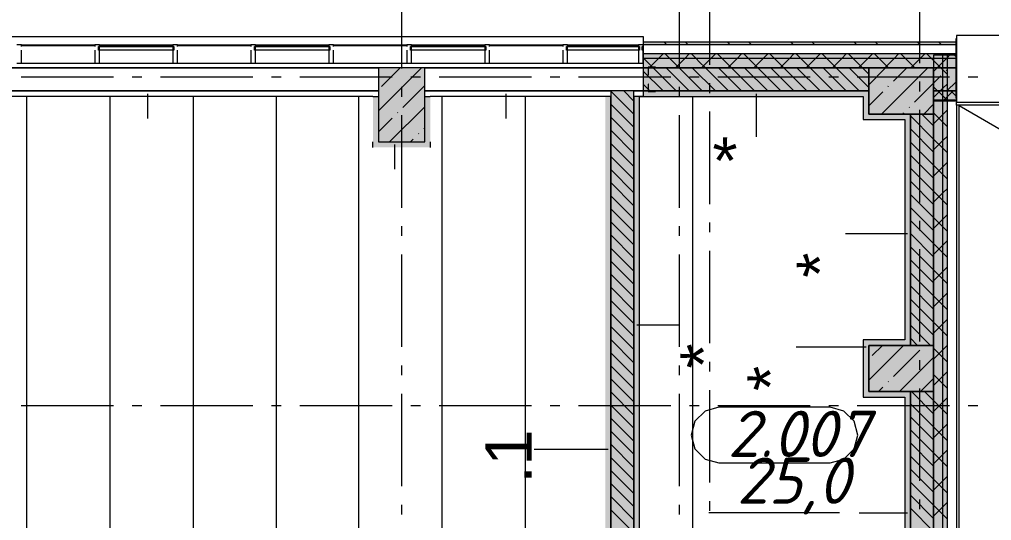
# Model space of a CAD drawing. Header units: millimetres. Extents: x -537608 to 253996, y -217170 to 186033.
# Drawn here: x -352091 to -341584, y 26405 to 31823 of the extents above; entities that cross this region are included whole.
import ezdxf

# ---------------------------------------------------------------- set-up
doc = ezdxf.new("R2010")
doc.units = ezdxf.units.MM
doc.layers.add('PDF _Геометрия', color=7, linetype='Continuous')
doc.layers.add('PDF _Текст', color=7, linetype='Continuous')
doc.layers.add('PDF _Сплошная заливка', color=7, linetype='Continuous', true_color=0xffffff)
doc.styles.add('PDF GOST-Common', font='arial.ttf')
doc.styles.add('PDF ISOCPEUR Italic', font='isocpeui.ttf')

msp = doc.modelspace()

# ---------------------------------------------------------------- hatches: boundary and pattern name
at = {"layer": 'PDF _Сплошная заливка', "transparency": 33554559}
h = msp.add_hatch(color=256, dxfattribs=at)
h.paths.add_polyline_path([(-344883.6905, 31549.349), (-344742.87, 31549.349), (-344742.87, 31576.3513), (-345349.8654, 31576.3513), (-345349.8654, 31549.349), (-345302.6812, 31549.349)], flags=0)
h.paths.add_polyline_path([(-356309.8674, 31549.349), (-356309.8674, 31576.3513), (-368611.3754, 31576.3513), (-368611.3754, 31549.349), (-356615.3803, 31549.349)], flags=0)
for points in [[(-341966.8678, 31549.349), (-341966.8678, 31576.3513), (-344742.87, 31576.3513), (-344742.87, 31549.349), (-342369.7545, 31549.349)], [(-341966.8678, 31399.3526), (-341966.8678, 31449.3528), (-344742.87, 31449.3528), (-344742.87, 31399.3526), (-342369.7545, 31399.3526)], [(-342111.3655, 13549.3473), (-342061.3653, 13549.3473), (-342061.3653, 31437.8517), (-342111.3655, 31437.8517), (-342111.3655, 13676.3458)], [(-341966.8678, 31299.3521), (-341966.8678, 31399.3526), (-344742.87, 31399.3526), (-344742.87, 31299.3521), (-342369.7545, 31299.3521)], [(-342369.7545, 30799.35), (-342211.3659, 30799.35), (-342211.3659, 31299.3521), (-342911.3689, 31299.3521), (-342911.3689, 30799.35), (-342461.367, 30799.35)]]:
    msp.add_hatch(color=256, dxfattribs=at).paths.add_polyline_path(points)
h = msp.add_hatch(color=256, dxfattribs=at)
h.paths.add_polyline_path([(-345349.8654, 31399.3526), (-344742.87, 31399.3526), (-344742.87, 31449.3528), (-345349.8654, 31449.3528)], flags=0)
h.paths.add_polyline_path([(-356615.3803, 31399.3526), (-356309.8674, 31399.3526), (-356309.8674, 31449.3528), (-368461.3748, 31449.3528), (-368461.3748, 31399.3526), (-358291.3347, 31399.3526)], flags=0)
h = msp.add_hatch(color=256, dxfattribs=at)
h.paths.add_polyline_path([(-342211.3659, 22131.549), (-342198.3707, 22137.5494), (-342150.6698, 22137.5494), (-342148.3705, 22131.549), (-342209.4196, 22131.549)], flags=0)
h.paths.add_polyline_path([(-342111.3655, 13499.3472), (-342111.3655, 31437.8517), (-342211.3659, 31437.8517), (-342208.6015, 22925.5479), (-342205.3635, 22918.5508), (-342204.8296, 22896.8791), (-342191.3693, 22893.8434), (-342191.3693, 22888.2199), (-342205.3635, 22888.2199), (-342205.3635, 22870.8499), (-342211.3659, 22868.5506), (-342210.143, 22194.0816), (-342205.3635, 22192.2495), (-342205.3635, 22174.8794), (-342191.3693, 22171.8437), (-342191.3693, 22166.2181), (-342205.3635, 22166.2181), (-342209.4713, 22135.6612), (-342211.3659, 22131.549), (-342211.3659, 13499.3472)], flags=0)
h.paths.add_polyline_path([(-342150.6698, 22925.5479), (-342205.3635, 22928.7816), (-342204.4506, 22931.5503), (-342148.3705, 22931.5503)], flags=0)
h = msp.add_hatch(color=256, dxfattribs=at)
h.paths.add_polyline_path([(-344742.87, 31299.3521), (-344742.87, 31399.3526), (-345349.8654, 31399.3526), (-345349.8654, 31299.3521), (-344883.6905, 31299.3521)], flags=0)
h.paths.add_polyline_path([(-356309.8674, 31299.3521), (-356309.8674, 31399.3526), (-368361.3744, 31399.3526), (-368361.3744, 31299.3521), (-356615.3803, 31299.3521)], flags=0)
h = msp.add_hatch(color=256, dxfattribs=at)
h.paths.add_polyline_path([(-345302.6812, 31049.3511), (-342911.3689, 31049.3511), (-342911.3689, 31299.3521), (-345349.8654, 31299.3521), (-345349.8654, 31049.3511)], flags=0)
h.paths.add_polyline_path([(-356511.3667, 31049.3511), (-356511.3667, 31299.3521), (-360351.3677, 31299.3521), (-360351.3677, 31049.3511), (-358811.368, 31049.3511), (-358811.368, 31299.0034), (-358311.3745, 31299.0034), (-358311.3745, 31049.3511), (-356615.3803, 31049.3511)], flags=0)
h = msp.add_hatch(color=256, dxfattribs=at)
h.paths.add_polyline_path([(-315711.3603, 31049.3511), (-315711.3603, 31299.3521), (-315761.86, 31299.3521), (-315761.86, 31049.3511)], flags=0)
h.paths.add_polyline_path([(-342211.3659, 31049.3511), (-341966.8678, 31049.3511), (-341966.8678, 31299.3521), (-342211.3659, 31299.3521), (-342211.3659, 31217.3505)], flags=0)
at = {"layer": 'PDF _Сплошная заливка', "true_color": 0x56bc34, "transparency": 33554559}
for points in [[(-342911.3689, 30989.3525), (-342911.3689, 31049.3511), (-345349.8654, 31049.3511), (-345349.8654, 30989.3525), (-342971.3674, 30989.3525)], [(-342521.3655, 30739.3515), (-342461.367, 30739.3515), (-342461.367, 30799.35), (-342911.3689, 30799.35), (-342911.3689, 30739.3515)], [(-342521.3655, 28299.3479), (-342521.3655, 28359.3508), (-342971.3674, 28359.3508), (-342971.3674, 28299.3479), (-342911.3689, 28299.3479)], [(-342521.3655, 27739.3516), (-342461.367, 27739.3516), (-342461.367, 27799.3501), (-342911.3689, 27799.3501), (-342911.3689, 27739.3516)]]:
    msp.add_hatch(color=85, dxfattribs=at).paths.add_polyline_path(points)
at = {"layer": 'PDF _Сплошная заливка', "transparency": 33554559}
h = msp.add_hatch(color=256, dxfattribs=at)
h.paths.add_polyline_path([(-315761.86, 30949.3507), (-315711.3603, 30949.3507), (-315711.3603, 31049.3511), (-315761.86, 31049.3511), (-315764.3617, 30949.3507)], flags=0)
h.paths.add_polyline_path([(-342211.3659, 30949.3507), (-341964.3704, 30949.3507), (-341966.8678, 31049.3511), (-342211.3659, 31049.3511)], flags=0)
at = {"layer": 'PDF _Сплошная заливка', "true_color": 0xff7d7d, "transparency": 33554559}
msp.add_hatch(color=11, dxfattribs=at).paths.add_polyline_path([(-348211.3657, 30499.3488), (-348211.3657, 30989.3525), (-348271.3729, 30989.3525), (-348271.3729, 30499.3488), (-348235.5994, 30499.3488)])
at = {"layer": 'PDF _Сплошная заливка', "true_color": 0xd225fe, "transparency": 33554559}
msp.add_hatch(color=200, dxfattribs=at).paths.add_polyline_path([(-345759.6243, 22049.3493), (-345699.6257, 22049.3493), (-345699.6257, 30989.3525), (-345759.6243, 30989.3525), (-345759.6243, 24461.5948)])
at = {"layer": 'PDF _Сплошная заливка', "transparency": 33554559}
h = msp.add_hatch(color=256, dxfattribs=at)
h.paths.add_polyline_path([(-342369.7545, 13399.3468), (-342211.3659, 13399.3468), (-342211.3659, 16298.9996), (-342461.367, 16298.9996), (-342461.367, 13399.3468)], flags=0)
h.paths.add_polyline_path([(-342461.367, 16798.9996), (-342211.3659, 16798.9996), (-342211.3659, 19649.001), (-342461.367, 19649.001), (-342461.367, 17341.7551)], flags=0)
h.paths.add_polyline_path([(-342211.3659, 20149.0009), (-342211.3659, 21799.3482), (-342461.367, 21799.3482), (-342461.367, 20149.0009), (-342369.7545, 20149.0009)], flags=0)
h.paths.add_polyline_path([(-342211.3659, 22299.3482), (-342211.3659, 22888.2199), (-342320.3657, 22891.2556), (-342320.3657, 22896.8791), (-342211.3659, 22896.8791), (-342211.3659, 24799.3502), (-342461.367, 24799.3502), (-342461.367, 22299.3482), (-342369.7545, 22299.3482)], flags=0)
h.paths.add_polyline_path([(-342461.367, 25299.348), (-342211.3659, 25299.348), (-342211.3659, 27799.3501), (-342461.367, 27799.3501), (-342461.367, 27309.5272)], flags=0)
h.paths.add_polyline_path([(-342211.3659, 28299.3479), (-342211.3659, 30799.35), (-342461.367, 30799.35), (-342461.367, 28299.3479)], flags=0)

# ---------------------------------------------------------------- linework, layer by layer
at = {"layer": 'PDF _Геометрия', "color": 253, "lineweight": 9, "true_color": 0xaaaaaa}
for p, q in [((-347961.3647, 32293.1861), (-347961.3647, 31293.1861)), ((-344961.3691, 32293.1861), (-344961.3691, 31293.1861)), ((-344631.3642, 32333.0588), (-344631.3642, 31333.0589)), ((-342361.3666, 32351.0446), (-342361.3666, 31351.0446)), ((-356309.8674, 31637.3488), (-345349.8654, 31637.3488)), ((-345349.8654, 31637.3488), (-345349.8654, 31576.3513)), ((-315764.3617, 31647.3514), (-341964.3704, 31647.3514)), ((-341964.3704, 31647.3514), (-341964.3704, 31617.3522)), ((-352069.4859, 31539.3506), (-351276.4064, 31539.3506)), ((-351276.4064, 31537.3527), (-352069.4859, 31537.3527)), ((-351226.4062, 31539.3506), (-350433.3266, 31539.3506)), ((-350433.3266, 31537.3527), (-351226.4062, 31537.3527)), ((-350383.335, 31539.3506), (-349590.2555, 31539.3506)), ((-349590.2555, 31537.3527), (-350383.335, 31537.3527)), ((-349540.2553, 31539.3506), (-348747.1758, 31539.3506)), ((-348747.1758, 31537.3527), (-349540.2553, 31537.3527)), ((-348697.1756, 31539.3506), (-347904.0961, 31539.3506)), ((-347904.0961, 31537.3527), (-348697.1756, 31537.3527)), ((-347854.0959, 31539.3506), (-347061.025, 31539.3506)), ((-347061.025, 31537.3527), (-347854.0959, 31537.3527)), ((-347011.0247, 31539.3506), (-346217.9452, 31539.3506)), ((-346217.9452, 31537.3527), (-347011.0247, 31537.3527)), ((-346167.945, 31539.3506), (-345399.8656, 31539.3506)), ((-345399.8656, 31537.3527), (-346167.945, 31537.3527)), ((-341966.8678, 30967.3494), (-341966.8678, 31617.3522)), ((-341964.3704, 31617.3522), (-341964.3704, 30928.3507)), ((-351073.133, 31199.3518), (-352073.1373, 31199.3518)), ((-350767.3015, 31199.3518), (-350873.1322, 31199.3518)), ((-349567.2965, 31199.3518), (-350567.3007, 31199.3518)), ((-349261.465, 31199.3518), (-349367.2956, 31199.3518)), ((-348061.4684, 31199.3518), (-349061.4641, 31199.3518)), ((-347755.6283, 31199.3518), (-347861.4676, 31199.3518)), ((-346555.6318, 31199.3518), (-347555.6361, 31199.3518)), ((-346249.8003, 31199.3518), (-346355.6309, 31199.3518)), ((-345049.7952, 31199.3518), (-346049.7995, 31199.3518)), ((-344743.9637, 31199.3518), (-344849.7944, 31199.3518)), ((-344631.3642, 31133.058), (-344631.3642, 31027.2231)), ((-343543.9672, 31199.3518), (-344543.9629, 31199.3518)), ((-343238.1271, 31199.3518), (-343343.9663, 31199.3518)), ((-342038.1306, 31199.3518), (-343038.1349, 31199.3518)), ((-342361.3666, 31151.0438), (-342361.3666, 31045.2088)), ((-341732.2991, 31199.3518), (-341838.1298, 31199.3518)), ((-347961.3647, 31093.1853), (-347961.3647, 30987.3503)), ((-344961.3691, 31093.1853), (-344961.3691, 30987.3503)), ((-341964.3704, 30896.1943), (-341964.3704, 30928.3507)), ((-341964.3704, 30928.3507), (-315764.3617, 30928.3507)), ((-315764.3617, 30896.1943), (-341964.3704, 30896.1943)), ((-347961.3647, 30787.3495), (-347961.3647, 29787.3495)), ((-344961.3691, 30787.3495), (-344961.3691, 29787.3495)), ((-344631.3642, 30827.2222), (-344631.3642, 29827.2222)), ((-342361.3666, 30845.208), (-342361.3666, 29845.208)), ((-342361.3666, 29645.2115), (-342361.3666, 29539.3765)), ((-347961.3647, 29587.353), (-347961.3647, 29481.518)), ((-344961.3691, 29587.353), (-344961.3691, 29481.518)), ((-344631.3642, 29627.2257), (-344631.3642, 29521.3907)), ((-344631.3642, 29321.3899), (-344631.3642, 28321.3899)), ((-342361.3666, 29339.3757), (-342361.3666, 28339.3757)), ((-347961.3647, 29281.5172), (-347961.3647, 28281.5172)), ((-344961.3691, 29281.5172), (-344961.3691, 28281.5172)), ((-347961.3647, 28081.5164), (-347961.3647, 27975.6857)), ((-344961.3691, 28081.5164), (-344961.3691, 27975.6857)), ((-344631.3642, 28121.389), (-344631.3642, 28015.5584)), ((-342361.3666, 28139.3748), (-342361.3666, 28033.5442)), ((-347961.3647, 27775.6849), (-347961.3647, 26775.6849)), ((-344961.3691, 27775.6849), (-344961.3691, 26775.6849)), ((-344631.3642, 27815.5575), (-344631.3642, 26815.5576)), ((-342361.3666, 27833.5433), (-342361.3666, 26833.5434)), ((-352073.1373, 27649.0007), (-351073.133, 27649.0007)), ((-350873.1322, 27649.0007), (-350767.3015, 27649.0007)), ((-350567.3007, 27649.0007), (-349567.2965, 27649.0007)), ((-349367.2956, 27649.0007), (-349261.465, 27649.0007)), ((-349061.4641, 27649.0007), (-348061.4684, 27649.0007)), ((-347861.4676, 27649.0007), (-347755.6283, 27649.0007)), ((-347555.6361, 27649.0007), (-346555.6318, 27649.0007)), ((-346355.6309, 27649.0007), (-346249.8003, 27649.0007)), ((-346049.7995, 27649.0007), (-345049.7952, 27649.0007)), ((-344849.7944, 27649.0007), (-344743.9637, 27649.0007)), ((-344543.9629, 27649.0007), (-343543.9672, 27649.0007)), ((-343343.9663, 27649.0007), (-343238.1271, 27649.0007)), ((-343038.1349, 27649.0007), (-342038.1306, 27649.0007)), ((-341838.1298, 27649.0007), (-341732.2991, 27649.0007)), ((-344680.3654, 27589.0237), (-344790.1747, 27479.2144)), ((-344530.3648, 27629.2151), (-344680.3654, 27589.0237)), ((-343330.3683, 27629.2151), (-344530.3648, 27629.2151)), ((-343180.3676, 27589.0237), (-343330.3683, 27629.2151)), ((-343070.5584, 27479.2144), (-343180.3676, 27589.0237)), ((-344790.1747, 27479.2144), (-344830.3661, 27329.2138)), ((-343030.367, 27329.2138), (-343070.5584, 27479.2144)), ((-344830.3661, 27329.2138), (-344790.1747, 27179.2132)), ((-343070.5584, 27179.2132), (-343030.367, 27329.2138)), ((-344790.1747, 27179.2132), (-344680.3654, 27069.4081)), ((-343180.3676, 27069.4081), (-343070.5584, 27179.2132)), ((-344680.3654, 27069.4081), (-344530.3648, 27029.2125)), ((-344530.3648, 27029.2125), (-343330.3683, 27029.2125)), ((-343330.3683, 27029.2125), (-343180.3676, 27069.4081)), ((-344631.3642, 26615.5568), (-344631.3642, 26509.7218)), ((-342361.3666, 26633.5426), (-342361.3666, 26527.7076)), ((-347961.3647, 26575.684), (-347961.3647, 26469.8491)), ((-344961.3691, 26575.684), (-344961.3691, 26469.8491)), ((-344639.4076, 26491.1806), (-343226.4925, 26491.1806))]:
    msp.add_line(p, q, dxfattribs=at)
at = {"layer": 'PDF _Геометрия', "lineweight": 9}
for p, q in [((-352069.4859, 31546.352), (-352119.4861, 31546.352)), ((-352069.4859, 31529.3523), (-352069.4859, 31546.352)), ((-352069.4859, 31546.352), (-351276.4064, 31546.352)), ((-351226.4062, 31546.352), (-351276.4064, 31546.352)), ((-351276.4064, 31546.352), (-351276.4064, 31529.3523)), ((-351236.4045, 31489.3504), (-351236.4045, 31529.3523)), ((-351236.4045, 31529.3523), (-351226.4062, 31529.3523)), ((-351226.4062, 31546.352), (-350433.3266, 31546.352)), ((-351226.4062, 31529.3523), (-351226.4062, 31546.352)), ((-351226.4062, 31489.3504), (-351226.4062, 31529.3523)), ((-351226.4062, 31529.3523), (-350433.3266, 31529.3523)), ((-350383.335, 31546.352), (-350433.3266, 31546.352)), ((-350433.3266, 31546.352), (-350433.3266, 31529.3523)), ((-350433.3266, 31529.3523), (-350433.3266, 31489.3504)), ((-350433.3266, 31529.3523), (-350423.3284, 31529.3523)), ((-350423.3284, 31529.3523), (-350423.3284, 31489.3504)), ((-350383.335, 31546.352), (-349590.2555, 31546.352)), ((-350383.335, 31529.3523), (-350383.335, 31546.352)), ((-349540.2553, 31546.352), (-349590.2555, 31546.352)), ((-349590.2555, 31546.352), (-349590.2555, 31529.3523)), ((-349550.2536, 31489.3504), (-349550.2536, 31529.3523)), ((-349550.2536, 31529.3523), (-349540.2553, 31529.3523)), ((-349540.2553, 31546.352), (-348747.1758, 31546.352)), ((-349540.2553, 31529.3523), (-349540.2553, 31546.352)), ((-349540.2553, 31489.3504), (-349540.2553, 31529.3523)), ((-349540.2553, 31529.3523), (-348747.1758, 31529.3523)), ((-348697.1756, 31546.352), (-348747.1758, 31546.352)), ((-348747.1758, 31546.352), (-348747.1758, 31529.3523)), ((-348747.1758, 31529.3523), (-348747.1758, 31489.3504)), ((-348747.1758, 31529.3523), (-348737.1775, 31529.3523)), ((-348737.1775, 31529.3523), (-348737.1775, 31489.3504)), ((-348697.1756, 31546.352), (-347904.0961, 31546.352)), ((-348697.1756, 31529.3523), (-348697.1756, 31546.352)), ((-347854.0959, 31546.352), (-347904.0961, 31546.352)), ((-347904.0961, 31546.352), (-347904.0961, 31529.3523)), ((-347864.1028, 31489.3504), (-347864.1028, 31529.3523)), ((-347864.1028, 31529.3523), (-347854.0959, 31529.3523)), ((-347854.0959, 31529.3523), (-347854.0959, 31546.352)), ((-347854.0959, 31546.352), (-347061.025, 31546.352)), ((-347854.0959, 31489.3504), (-347854.0959, 31529.3523)), ((-347854.0959, 31529.3523), (-347061.025, 31529.3523)), ((-347011.0247, 31546.352), (-347061.025, 31546.352)), ((-347061.025, 31546.352), (-347061.025, 31529.3523)), ((-347061.025, 31529.3523), (-347061.025, 31489.3504)), ((-347061.025, 31529.3523), (-347051.018, 31529.3523)), ((-347051.018, 31529.3523), (-347051.018, 31489.3504)), ((-347011.0247, 31529.3523), (-347011.0247, 31546.352)), ((-347011.0247, 31546.352), (-346217.9452, 31546.352)), ((-346167.945, 31546.352), (-346217.9452, 31546.352)), ((-346217.9452, 31546.352), (-346217.9452, 31529.3523)), ((-346177.9434, 31489.3504), (-346177.9434, 31529.3523)), ((-346177.9434, 31529.3523), (-346167.945, 31529.3523)), ((-346167.945, 31546.352), (-345399.8656, 31546.352)), ((-346167.945, 31529.3523), (-346167.945, 31546.352)), ((-346167.945, 31489.3504), (-346167.945, 31529.3523)), ((-346167.945, 31529.3523), (-345399.8656, 31529.3523)), ((-345349.8654, 31546.352), (-345399.8656, 31546.352)), ((-345399.8656, 31546.352), (-345399.8656, 31529.3523)), ((-345399.8656, 31529.3523), (-345399.8656, 31489.3504)), ((-345399.8656, 31529.3523), (-345389.8673, 31529.3523)), ((-345389.8673, 31529.3523), (-345389.8673, 31489.3504)), ((-345359.8723, 31489.3504), (-345359.8723, 31529.3523)), ((-345359.8723, 31529.3523), (-345349.8654, 31529.3523)), ((-344742.87, 31576.3513), (-345349.8654, 31576.3513)), ((-345349.8654, 31576.3513), (-345349.8654, 31549.349)), ((-344742.87, 31549.349), (-345349.8654, 31549.349)), ((-345349.8654, 31549.349), (-345349.8654, 31449.3528)), ((-345349.8654, 31529.3523), (-345349.8654, 31546.352)), ((-341966.8678, 31576.3513), (-344742.87, 31576.3513)), ((-341966.8678, 31549.349), (-344742.87, 31549.349)), ((-352069.4859, 31349.3524), (-352069.4859, 31489.3504)), ((-351276.4064, 31489.3504), (-351276.4064, 31349.3524)), ((-351226.4062, 31489.3504), (-351236.4045, 31489.3504)), ((-350433.3266, 31489.3504), (-351226.4062, 31489.3504)), ((-351226.4062, 31349.3524), (-351226.4062, 31489.3504)), ((-350423.3284, 31489.3504), (-350433.3266, 31489.3504)), ((-350433.3266, 31489.3504), (-350433.3266, 31349.3524)), ((-350383.335, 31349.3524), (-350383.335, 31489.3504)), ((-349590.2555, 31489.3504), (-349590.2555, 31349.3524)), ((-349540.2553, 31489.3504), (-349550.2536, 31489.3504)), ((-348747.1758, 31489.3504), (-349540.2553, 31489.3504)), ((-349540.2553, 31349.3524), (-349540.2553, 31489.3504)), ((-348737.1775, 31489.3504), (-348747.1758, 31489.3504)), ((-348747.1758, 31489.3504), (-348747.1758, 31349.3524)), ((-348697.1756, 31349.3524), (-348697.1756, 31489.3504)), ((-347904.0961, 31489.3504), (-347904.0961, 31349.3524)), ((-347854.0959, 31489.3504), (-347864.1028, 31489.3504)), ((-347854.0959, 31349.3524), (-347854.0959, 31489.3504)), ((-347061.025, 31489.3504), (-347854.0959, 31489.3504)), ((-347051.018, 31489.3504), (-347061.025, 31489.3504)), ((-347061.025, 31489.3504), (-347061.025, 31349.3524)), ((-347011.0247, 31349.3524), (-347011.0247, 31489.3504)), ((-346217.9452, 31489.3504), (-346217.9452, 31349.3524)), ((-346167.945, 31489.3504), (-346177.9434, 31489.3504)), ((-345399.8656, 31489.3504), (-346167.945, 31489.3504)), ((-346167.945, 31349.3524), (-346167.945, 31489.3504)), ((-345389.8673, 31489.3504), (-345399.8656, 31489.3504)), ((-345399.8656, 31489.3504), (-345399.8656, 31349.3524)), ((-345349.8654, 31489.3504), (-345359.8723, 31489.3504)), ((-345349.8654, 31349.3524), (-345349.8654, 31489.3504)), ((-344742.87, 31449.3528), (-345349.8654, 31449.3528)), ((-345349.8654, 31449.3528), (-345349.8654, 31399.3526)), ((-345184.1482, 31399.3526), (-345134.1479, 31449.3528)), ((-345060.7064, 31399.3526), (-345110.7066, 31449.3528)), ((-344901.3102, 31399.3526), (-344851.31, 31449.3528)), ((-344777.8685, 31399.3526), (-344827.8687, 31449.3528)), ((-341966.8678, 31449.3528), (-344742.87, 31449.3528)), ((-344618.4637, 31399.3526), (-344568.4635, 31449.3528)), ((-344495.0219, 31399.3526), (-344545.0221, 31449.3528)), ((-344335.6258, 31399.3526), (-344285.6256, 31449.3528)), ((-344212.1754, 31399.3526), (-344262.1756, 31449.3528)), ((-344052.7792, 31399.3526), (-344002.779, 31449.3528)), ((-343929.3375, 31399.3526), (-343979.3377, 31449.3528)), ((-343769.9327, 31399.3526), (-343719.9325, 31449.3528)), ((-343646.4909, 31399.3526), (-343696.4911, 31449.3528)), ((-343487.0948, 31399.3526), (-343437.0946, 31449.3528)), ((-343363.653, 31399.3526), (-343413.6532, 31449.3528)), ((-343204.2482, 31399.3526), (-343154.248, 31449.3528)), ((-343080.8065, 31399.3526), (-343130.8067, 31449.3528)), ((-342921.4103, 31399.3526), (-342871.4101, 31449.3528)), ((-342797.9685, 31399.3526), (-342847.9687, 31449.3528)), ((-342638.5638, 31399.3526), (-342588.5636, 31449.3528)), ((-342515.122, 31399.3526), (-342565.1222, 31449.3528)), ((-342355.7259, 31399.3526), (-342305.7256, 31449.3528)), ((-342232.2754, 31399.3526), (-342282.2756, 31449.3528)), ((-342111.3655, 31437.8517), (-342211.3659, 31437.8517)), ((-342211.3659, 31437.8517), (-342211.3659, 30799.35)), ((-342111.3655, 13676.3458), (-342111.3655, 31437.8517)), ((-342061.3653, 31437.8517), (-342111.3655, 31437.8517)), ((-342072.8793, 31399.3526), (-342022.8791, 31449.3528)), ((-342061.3653, 13676.3458), (-342061.3653, 31437.8517)), ((-341966.8678, 31437.8517), (-342061.3653, 31437.8517)), ((-341966.8678, 31416.7829), (-341999.4377, 31449.3528)), ((-352119.4861, 31349.3524), (-352069.4859, 31349.3524)), ((-352069.4859, 31349.3524), (-351276.4064, 31349.3524)), ((-351276.4064, 31349.3524), (-351226.4062, 31349.3524)), ((-351226.4062, 31349.3524), (-350433.3266, 31349.3524)), ((-350433.3266, 31349.3524), (-350383.335, 31349.3524)), ((-350383.335, 31349.3524), (-349590.2555, 31349.3524)), ((-349590.2555, 31349.3524), (-349540.2553, 31349.3524)), ((-349540.2553, 31349.3524), (-348747.1758, 31349.3524)), ((-348747.1758, 31349.3524), (-348697.1756, 31349.3524)), ((-348697.1756, 31349.3524), (-347904.0961, 31349.3524)), ((-347904.0961, 31349.3524), (-347854.0959, 31349.3524)), ((-347854.0959, 31349.3524), (-347061.025, 31349.3524)), ((-347061.025, 31349.3524), (-347011.0247, 31349.3524)), ((-347011.0247, 31349.3524), (-346217.9452, 31349.3524)), ((-346217.9452, 31349.3524), (-346167.945, 31349.3524)), ((-346167.945, 31349.3524), (-345399.8656, 31349.3524)), ((-345399.8656, 31349.3524), (-345349.8654, 31349.3524)), ((-345343.5529, 31399.3526), (-345349.8654, 31405.6693)), ((-344742.87, 31399.3526), (-345349.8654, 31399.3526)), ((-345349.8654, 31399.3526), (-345349.8654, 31299.3521)), ((-345243.5525, 31299.3521), (-345343.5529, 31399.3526)), ((-345284.1486, 31299.3521), (-345184.1482, 31399.3526)), ((-344960.7059, 31299.3521), (-345060.7064, 31399.3526)), ((-345001.3107, 31299.3521), (-344901.3102, 31399.3526)), ((-344742.87, 31364.3542), (-344777.8685, 31399.3526)), ((-341966.8678, 31399.3526), (-344742.87, 31399.3526)), ((-344677.868, 31299.3521), (-344742.87, 31364.3542)), ((-344718.4642, 31299.3521), (-344618.4637, 31399.3526)), ((-344395.0215, 31299.3521), (-344495.0219, 31399.3526)), ((-344435.6176, 31299.3521), (-344335.6258, 31399.3526)), ((-344112.1749, 31299.3521), (-344212.1754, 31399.3526)), ((-344152.7797, 31299.3521), (-344052.7792, 31399.3526)), ((-343829.337, 31299.3521), (-343929.3375, 31399.3526)), ((-343869.9332, 31299.3521), (-343769.9327, 31399.3526)), ((-343546.4905, 31299.3521), (-343646.4909, 31399.3526)), ((-343587.0952, 31299.3521), (-343487.0948, 31399.3526)), ((-343263.6525, 31299.3521), (-343363.653, 31399.3526)), ((-343304.2487, 31299.3521), (-343204.2482, 31399.3526)), ((-342980.806, 31299.3521), (-343080.8065, 31399.3526)), ((-343021.4107, 31299.3521), (-342921.4103, 31399.3526)), ((-342697.9681, 31299.3521), (-342797.9685, 31399.3526)), ((-342738.5642, 31299.3521), (-342638.5638, 31399.3526)), ((-342415.1216, 31299.3521), (-342515.122, 31399.3526)), ((-342455.7262, 31299.3521), (-342355.7259, 31399.3526)), ((-342132.2836, 31299.3521), (-342232.2754, 31399.3526)), ((-342111.3655, 31278.4384), (-342211.3659, 31378.4388)), ((-342211.3659, 31260.8616), (-342111.3655, 31360.8621)), ((-342172.8797, 31299.3521), (-342072.8793, 31399.3526)), ((-342111.3655, 31360.8621), (-342061.3653, 31410.8623)), ((-352411.3664, 31299.3521), (-348211.3657, 31299.3521)), ((-348211.3657, 31299.0034), (-352411.3664, 31299.0034)), ((-348211.3657, 31291.6619), (-348203.684, 31299.3521)), ((-348211.3657, 30835.468), (-347747.4815, 31299.3521)), ((-347711.3722, 31299.3521), (-348211.3657, 31299.3521)), ((-348211.3657, 31299.3521), (-348211.3657, 30499.3488)), ((-348176.7118, 31098.2232), (-347975.5828, 31299.3521)), ((-347711.3722, 30499.3488), (-347711.3722, 31299.3521)), ((-347711.3722, 31299.3521), (-345349.8654, 31299.3521)), ((-345349.8654, 31299.0034), (-347711.3722, 31299.0034)), ((-342911.3689, 31299.3521), (-345349.8654, 31299.3521)), ((-345349.8654, 31299.3521), (-345349.8654, 31049.3511)), ((-345349.8654, 31299.3521), (-344742.87, 31299.3521)), ((-345134.9747, 31049.3511), (-345349.8654, 31264.2461)), ((-344993.5515, 31049.3511), (-345243.5525, 31299.3521)), ((-344852.1282, 31049.3511), (-345102.1292, 31299.3521)), ((-344710.7049, 31049.3511), (-344960.7059, 31299.3521)), ((-344569.2816, 31049.3511), (-344819.2827, 31299.3521)), ((-344742.87, 31299.3521), (-341966.8678, 31299.3521)), ((-344427.867, 31049.3511), (-344677.868, 31299.3521)), ((-344286.4437, 31049.3511), (-344536.4447, 31299.3521)), ((-344145.0204, 31049.3511), (-344395.0215, 31299.3521)), ((-344003.5972, 31049.3511), (-344253.5982, 31299.3521)), ((-343862.1825, 31049.3511), (-344112.1749, 31299.3521)), ((-343720.7592, 31049.3511), (-343970.7603, 31299.3521)), ((-343579.3359, 31049.3511), (-343829.337, 31299.3521)), ((-343437.9127, 31049.3511), (-343687.9137, 31299.3521)), ((-343296.4894, 31049.3511), (-343546.4905, 31299.3521)), ((-343155.0747, 31049.3511), (-343405.0758, 31299.3521)), ((-343013.6515, 31049.3511), (-343263.6525, 31299.3521)), ((-342911.3689, 31088.4875), (-343122.2293, 31299.3521)), ((-342911.3689, 31229.9108), (-342980.806, 31299.3521)), ((-342911.3689, 31117.2984), (-342729.3151, 31299.3521)), ((-342911.3689, 31049.3511), (-342911.3689, 31299.3521)), ((-342211.3659, 31299.3521), (-342911.3689, 31299.3521)), ((-342911.3689, 31299.3521), (-342911.3689, 31049.3511)), ((-342773.1148, 30799.35), (-342273.1213, 31299.3521)), ((-342645.324, 31155.2463), (-342501.2138, 31299.3521)), ((-341966.8678, 31299.3521), (-342211.3659, 31299.3521)), ((-342211.3659, 31299.3521), (-342211.3659, 31049.3511)), ((-342211.3659, 30799.35), (-342211.3659, 31299.3521)), ((-342211.3659, 31133.002), (-342132.0942, 31212.2738)), ((-342061.3653, 31228.4381), (-342111.3655, 31278.4384)), ((-342075.0753, 31269.2969), (-342070.3302, 31274.0378)), ((-347948.6106, 30870.1263), (-347711.3722, 31107.3689)), ((-345276.3894, 31049.3511), (-345349.8654, 31122.8271)), ((-342702.3429, 31098.2232), (-342697.6064, 31102.964)), ((-342417.2228, 30927.1495), (-342211.3659, 31133.002)), ((-342061.3653, 31128.0201), (-342111.3655, 31078.0198)), ((-342066.9199, 31049.3511), (-341966.8678, 31149.4032)), ((-348211.3657, 31049.3511), (-352351.368, 31049.3511)), ((-352351.368, 31049.3511), (-348211.3657, 31049.3511)), ((-350705.6324, 31019.3518), (-350705.6324, 30753.1993)), ((-345699.6257, 31049.3511), (-347711.3722, 31049.3511)), ((-347711.3722, 31049.3511), (-345699.6257, 31049.3511)), ((-346835.9551, 31019.3518), (-346835.9551, 30753.1993)), ((-345449.6247, 31049.3511), (-345699.6257, 31049.3511)), ((-345699.6257, 31049.3511), (-345699.6257, 30989.3525)), ((-345449.6247, 30798.3166), (-345699.6257, 31048.3177)), ((-345449.6247, 30939.7399), (-345559.2359, 31049.3511)), ((-345449.6247, 30989.3525), (-345449.6247, 31049.3511)), ((-345349.8654, 31049.3511), (-345449.6247, 31049.3511)), ((-345449.6247, 31049.3511), (-345349.8654, 31049.3511)), ((-345449.6247, 31049.3511), (-345349.8654, 31049.3511)), ((-345349.8654, 31049.3511), (-342911.3689, 31049.3511)), ((-342911.3689, 31049.3511), (-345349.8654, 31049.3511)), ((-345349.8654, 31049.3511), (-345349.8654, 30989.3525)), ((-344127.5384, 31019.3518), (-344127.5384, 30553.2027)), ((-342911.3689, 30989.3525), (-342911.3689, 31049.3511)), ((-342911.3689, 31049.3511), (-342911.3689, 30799.35)), ((-342911.3689, 30889.2015), (-342759.3703, 31041.2)), ((-342111.3655, 30995.5961), (-342211.3659, 31095.5966)), ((-342111.3655, 31078.0198), (-342211.3659, 30978.0194)), ((-342211.3659, 30978.0194), (-342140.0343, 31049.3511)), ((-342211.3659, 31049.3511), (-341966.8678, 31049.3511)), ((-341966.8678, 31049.3511), (-342211.3659, 31049.3511)), ((-342211.3659, 31049.3511), (-342211.3659, 30949.3507)), ((-342065.12, 30949.3507), (-342165.1204, 31049.3511)), ((-342061.3653, 30945.5959), (-342111.3655, 30995.5961)), ((-342098.6114, 30949.3507), (-341998.611, 31049.3511)), ((-341966.8678, 30992.5174), (-342023.6972, 31049.3511)), ((-348271.3729, 30989.3525), (-352351.368, 30989.3525)), ((-348271.3729, 30989.3525), (-348211.3657, 30989.3525)), ((-348211.3657, 30989.3525), (-348211.3657, 30499.3488)), ((-347711.3722, 30499.3488), (-347711.3722, 30989.3525)), ((-347711.3722, 30989.3525), (-347651.3651, 30989.3525)), ((-345759.6243, 30989.3525), (-347651.3651, 30989.3525)), ((-345699.6257, 30989.3525), (-345759.6243, 30989.3525)), ((-345699.6257, 30989.3525), (-345699.6257, 22049.3493)), ((-345699.6257, 22049.3493), (-345699.6257, 30989.3525)), ((-345449.6247, 30656.8977), (-345699.6257, 30906.8987)), ((-345389.6261, 30989.3525), (-345449.6247, 30989.3525)), ((-345449.6247, 30989.3525), (-345449.6247, 22804.3495)), ((-345449.6247, 22804.3495), (-345449.6247, 30989.3525)), ((-345349.8654, 30989.3525), (-345389.6261, 30989.3525)), ((-345389.6261, 30989.3525), (-345349.8654, 30989.3525)), ((-345389.6261, 22864.348), (-345389.6261, 30989.3525)), ((-345349.8654, 30989.3525), (-342971.3674, 30989.3525)), ((-342971.3674, 30989.3525), (-342971.3674, 30739.3515)), ((-342911.3689, 30799.35), (-342911.3689, 30989.3525)), ((-342316.921, 30799.35), (-342211.3659, 30904.9051)), ((-342206.5433, 30949.3507), (-342211.3659, 30954.1733)), ((-342211.3659, 30949.3507), (-342211.3659, 30944.3515)), ((-341964.3704, 30949.3507), (-342211.3659, 30949.3507)), ((-342211.3659, 30944.3515), (-341964.3704, 30944.3515)), ((-342139.595, 30944.3515), (-342134.5916, 30949.3507)), ((-341988.6298, 30944.3515), (-341983.6264, 30949.3507)), ((-341961.3649, 16002.4086), (-341961.3649, 30896.1943)), ((-341934.3668, 16002.4086), (-341934.3668, 30896.1943)), ((-348091.2911, 30499.3488), (-347711.3722, 30879.2677)), ((-348005.638, 30813.0988), (-348000.8929, 30817.8439)), ((-342461.367, 30799.35), (-342911.3689, 30799.35)), ((-342911.3689, 30799.35), (-342461.367, 30799.35)), ((-342545.0222, 30799.35), (-342531.2691, 30813.0988)), ((-342474.2416, 30870.1263), (-342469.5052, 30874.8671)), ((-342461.367, 30799.35), (-342461.367, 28299.3479)), ((-342211.3659, 30799.35), (-342461.367, 30799.35)), ((-342461.367, 30739.3515), (-342461.367, 30799.35)), ((-342461.367, 30799.35), (-342211.3659, 30799.35)), ((-342211.3659, 30671.3311), (-342339.3892, 30799.35)), ((-342111.3655, 30712.7539), (-342211.3659, 30812.7544)), ((-342211.3659, 28299.3479), (-342211.3659, 30799.35)), ((-342211.3659, 30799.35), (-342211.3659, 28299.3479)), ((-342211.3659, 30695.1772), (-342111.3655, 30795.1776)), ((-342111.3655, 30795.1776), (-342061.3653, 30845.1778)), ((-331090.6071, 24599.5991), (-341934.3668, 30888.6977)), ((-348211.3657, 30607.3668), (-348062.6569, 30756.0757)), ((-345449.6247, 30515.4744), (-345699.6257, 30765.4755)), ((-342971.3674, 30739.3515), (-342911.3689, 30739.3515)), ((-342911.3689, 30739.3515), (-342521.3655, 30739.3515)), ((-342521.3655, 30739.3515), (-342521.3655, 28359.3508)), ((-342211.3659, 30529.9121), (-342461.367, 30779.9088)), ((-342461.367, 28299.3479), (-342461.367, 30739.3515)), ((-342061.3653, 30662.7537), (-342111.3655, 30712.7539)), ((-347777.5368, 30585.0019), (-347772.7917, 30589.7427)), ((-347720.5093, 30642.0251), (-347711.3722, 30651.1708)), ((-345449.6247, 30374.0554), (-345699.6257, 30624.0522)), ((-342211.3659, 30388.4889), (-342461.367, 30638.4899)), ((-348271.3729, 30439.3502), (-348271.3729, 30499.3488)), ((-348211.3657, 30499.3488), (-347711.3722, 30499.3488)), ((-348211.3657, 30499.3488), (-347711.3722, 30499.3488)), ((-347863.1899, 30499.3488), (-347834.5642, 30527.9787)), ((-347651.3651, 30499.3488), (-347651.3651, 30439.3502)), ((-345449.6247, 30232.6322), (-345699.6257, 30482.6332)), ((-342211.3659, 30247.0656), (-342461.367, 30497.0666)), ((-342111.3655, 30429.9117), (-342211.3659, 30529.9121)), ((-342211.3659, 30412.3349), (-342111.3655, 30512.3354)), ((-342111.3655, 30512.3354), (-342061.3653, 30562.3356)), ((-348037.4673, 30469.3495), (-348037.4673, 30203.2013)), ((-342061.3653, 30379.9115), (-342111.3655, 30429.9117)), ((-345449.6247, 30091.2089), (-345699.6257, 30341.21)), ((-342211.3659, 30105.6466), (-342461.367, 30355.6476)), ((-342111.3655, 30229.4931), (-342061.3653, 30279.4934)), ((-345449.6247, 29949.7899), (-345699.6257, 30199.791)), ((-342211.3659, 29964.2234), (-342461.367, 30214.2244)), ((-342111.3655, 30147.0694), (-342211.3659, 30247.0656)), ((-342211.3659, 30129.4927), (-342111.3655, 30229.4931)), ((-345449.6247, 29808.3666), (-345699.6257, 30058.3677)), ((-342211.3659, 29822.8044), (-342461.367, 30072.8054)), ((-342061.3653, 30097.0692), (-342111.3655, 30147.0694)), ((-342111.3655, 29864.2229), (-342211.3659, 29964.2234)), ((-342211.3659, 29846.6505), (-342111.3655, 29946.6509)), ((-342111.3655, 29946.6509), (-342061.3653, 29996.6468)), ((-345449.6247, 29666.9477), (-345699.6257, 29916.9488)), ((-342211.3659, 29681.3811), (-342461.367, 29931.3821)), ((-342061.3653, 29814.2227), (-342111.3655, 29864.2229)), ((-345449.6247, 29525.5244), (-345699.6257, 29775.5255)), ((-342211.3659, 29539.9622), (-342461.367, 29789.9589)), ((-345449.6247, 29384.1054), (-345699.6257, 29634.1022)), ((-342211.3659, 29398.5389), (-342461.367, 29648.5399)), ((-342111.3655, 29581.3807), (-342211.3659, 29681.3811)), ((-342211.3659, 29563.8082), (-342111.3655, 29663.8044)), ((-342111.3655, 29663.8044), (-342061.3653, 29713.8046)), ((-342061.3653, 29531.3805), (-342111.3655, 29581.3807)), ((-345449.6247, 29242.6821), (-345699.6257, 29492.6833)), ((-342491.3706, 29504.1068), (-343163.9794, 29504.1068)), ((-342211.3659, 29257.1156), (-342461.367, 29507.1166)), ((-342111.3655, 29380.9621), (-342061.3653, 29430.9624)), ((-345449.6247, 29101.2632), (-345699.6257, 29351.26)), ((-342211.3659, 29115.6966), (-342461.367, 29365.6977)), ((-342111.3655, 29298.5384), (-342211.3659, 29398.5389)), ((-342211.3659, 29280.9617), (-342111.3655, 29380.9621)), ((-345449.6247, 28959.8399), (-345699.6257, 29209.841)), ((-342211.3659, 28974.2734), (-342461.367, 29224.2744)), ((-342061.3653, 29248.5382), (-342111.3655, 29298.5384)), ((-342111.3655, 29015.6962), (-342211.3659, 29115.6966)), ((-342111.3655, 29098.1199), (-342061.3653, 29148.1201)), ((-345449.6247, 28818.4166), (-345699.6257, 29068.4178)), ((-342211.3659, 28832.8544), (-342461.367, 29082.8555)), ((-342211.3659, 28998.1195), (-342111.3655, 29098.1199)), ((-342061.3653, 28965.696), (-342111.3655, 29015.6962)), ((-345449.6247, 28676.9977), (-345699.6257, 28926.9988)), ((-342211.3659, 28691.4311), (-342461.367, 28941.4322)), ((-342211.3659, 28550.0121), (-342461.367, 28800.0089)), ((-342111.3655, 28732.854), (-342211.3659, 28832.8544)), ((-342211.3659, 28715.2772), (-342111.3655, 28815.2777)), ((-342111.3655, 28815.2777), (-342061.3653, 28865.2779)), ((-345449.6247, 28535.5744), (-345699.6257, 28785.5755)), ((-342061.3653, 28682.8538), (-342111.3655, 28732.854)), ((-345449.6247, 28394.1555), (-345699.6257, 28644.1523)), ((-342211.3659, 28408.5889), (-342461.367, 28658.59)), ((-342111.3655, 28532.4355), (-342061.3653, 28582.4357)), ((-345449.6247, 28252.7322), (-345699.6257, 28502.7333)), ((-345419.6211, 28521.9419), (-344953.472, 28521.9419)), ((-342243.5483, 28299.3479), (-342461.367, 28517.1667)), ((-342111.3655, 28450.0118), (-342211.3659, 28550.0121)), ((-342211.3659, 28432.435), (-342111.3655, 28532.4355)), ((-342384.9715, 28299.3479), (-342461.367, 28375.7477)), ((-342061.3653, 28400.0115), (-342111.3655, 28450.0118)), ((-345449.6247, 28111.3132), (-345699.6257, 28361.31)), ((-342941.3639, 28279.0413), (-343697.8345, 28279.0413)), ((-342521.3655, 28359.3508), (-342971.3674, 28359.3508)), ((-342971.3674, 28359.3508), (-342971.3674, 28299.3479)), ((-342971.3674, 28299.3479), (-342971.3674, 27739.3516)), ((-342911.3689, 27923.9201), (-342535.9367, 28299.3479)), ((-342911.3689, 27799.3501), (-342911.3689, 28299.3479)), ((-342911.3689, 28299.3479), (-342521.3655, 28299.3479)), ((-342461.367, 28299.3479), (-342911.3689, 28299.3479)), ((-342911.3689, 28299.3479), (-342911.3689, 27799.3501)), ((-342873.4166, 28189.9649), (-342764.0379, 28299.3479)), ((-342521.3655, 28299.3479), (-342461.367, 28299.3479)), ((-342461.367, 28299.3479), (-342211.3659, 28299.3479)), ((-342211.3659, 28299.3479), (-342461.367, 28299.3479)), ((-342211.3659, 28299.3479), (-342211.3659, 27799.3501)), ((-342211.3659, 27799.3501), (-342211.3659, 28299.3479)), ((-342111.3655, 28167.1695), (-342211.3659, 28267.1699)), ((-342111.3655, 28249.5932), (-342061.3653, 28299.5934)), ((-345449.6247, 27969.89), (-345699.6257, 28219.8911)), ((-342645.324, 27961.8681), (-342360.1954, 28246.9924)), ((-342579.7365, 27799.3501), (-342211.3659, 28167.7207)), ((-342211.3659, 28149.5928), (-342111.3655, 28249.5932)), ((-342061.3653, 28117.1693), (-342111.3655, 28167.1695)), ((-345449.6247, 27828.4667), (-345699.6257, 28078.4678)), ((-342111.3655, 27884.3273), (-342211.3659, 27984.3233)), ((-342211.3659, 27866.7505), (-342111.3655, 27966.751)), ((-342111.3655, 27966.751), (-342061.3653, 28016.7512)), ((-345449.6247, 27687.0477), (-345699.6257, 27937.0488)), ((-342807.8376, 27799.3501), (-342759.3703, 27847.8175)), ((-342702.3429, 27904.8449), (-342697.6064, 27909.5857)), ((-342351.6438, 27799.3501), (-342211.3659, 27939.6237)), ((-342061.3653, 27834.3271), (-342111.3655, 27884.3273)), ((-345449.6247, 27545.6245), (-345699.6257, 27795.6255)), ((-342971.3674, 27739.3516), (-342911.3689, 27739.3516)), ((-342461.367, 27799.3501), (-342911.3689, 27799.3501)), ((-342911.3689, 27799.3501), (-342461.367, 27799.3501)), ((-342911.3689, 27739.3516), (-342521.3655, 27739.3516)), ((-342521.3655, 27739.3516), (-342521.3655, 25359.3509)), ((-342461.367, 27799.3501), (-342461.367, 25299.348)), ((-342211.3659, 27799.3501), (-342461.367, 27799.3501)), ((-342461.367, 27739.3516), (-342461.367, 27799.3501)), ((-342461.367, 27799.3501), (-342211.3659, 27799.3501)), ((-342461.367, 25299.348), (-342461.367, 27739.3516)), ((-342211.3659, 27560.0621), (-342450.6539, 27799.3501)), ((-342211.3659, 27701.4811), (-342309.2306, 27799.3501)), ((-342211.3659, 25299.348), (-342211.3659, 27799.3501)), ((-342211.3659, 27799.3501), (-342211.3659, 25299.348)), ((-345449.6247, 27404.2055), (-345699.6257, 27654.2066)), ((-342211.3659, 27418.6389), (-342461.367, 27668.64)), ((-342111.3655, 27601.4807), (-342211.3659, 27701.4811)), ((-342211.3659, 27583.9083), (-342111.3655, 27683.9088)), ((-342111.3655, 27683.9088), (-342061.3653, 27733.9046)), ((-342061.3653, 27551.4805), (-342111.3655, 27601.4807)), ((-345449.6247, 27262.7822), (-345699.6257, 27512.7833)), ((-342211.3659, 27277.2199), (-342461.367, 27527.2167)), ((-342111.3655, 27401.0622), (-342061.3653, 27451.0624)), ((-345449.6247, 27121.3633), (-345699.6257, 27371.36)), ((-342211.3659, 27135.7966), (-342461.367, 27385.7978)), ((-342111.3655, 27318.6385), (-342211.3659, 27418.6389)), ((-342211.3659, 27301.0618), (-342111.3655, 27401.0622)), ((-342061.3653, 27268.6383), (-342111.3655, 27318.6385)), ((-345449.6247, 26979.94), (-345699.6257, 27229.9411)), ((-342211.3659, 26994.3734), (-342461.367, 27244.3745)), ((-345729.6207, 27174.214), (-346529.6241, 27174.214)), ((-342111.3655, 27035.7962), (-342211.3659, 27135.7966)), ((-342211.3659, 27018.2195), (-342111.3655, 27118.22)), ((-342111.3655, 27118.22), (-342061.3653, 27168.2201)), ((-345449.6247, 26838.521), (-345699.6257, 27088.5178)), ((-342211.3659, 26852.9544), (-342461.367, 27102.9555)), ((-342061.3653, 26985.796), (-342111.3655, 27035.7962)), ((-345449.6247, 26697.0978), (-345699.6257, 26947.0988)), ((-342211.3659, 26711.5311), (-342461.367, 26961.5323)), ((-345449.6247, 26555.6745), (-345699.6257, 26805.6755)), ((-342211.3659, 26570.1122), (-342461.367, 26820.1133)), ((-342111.3655, 26752.954), (-342211.3659, 26852.9544)), ((-342211.3659, 26735.3773), (-342111.3655, 26835.3777)), ((-342111.3655, 26835.3777), (-342061.3653, 26885.3779)), ((-342061.3653, 26702.9538), (-342111.3655, 26752.954)), ((-345449.6247, 26414.2555), (-345699.6257, 26664.2566)), ((-342211.3659, 26428.6889), (-342461.367, 26678.69)), ((-342111.3655, 26552.5355), (-342061.3653, 26602.5357)), ((-345449.6247, 26272.8323), (-345699.6257, 26522.8333)), ((-342491.3706, 26483.6926), (-343016.1317, 26483.6926)), ((-342211.3659, 26287.27), (-342461.367, 26537.2667)), ((-342111.3655, 26470.1117), (-342211.3659, 26570.1122)), ((-342211.3659, 26452.5351), (-342111.3655, 26552.5355)), ((-342061.3653, 26420.1115), (-342111.3655, 26470.1117))]:
    msp.add_line(p, q, dxfattribs=at)
at = {"layer": 'PDF _Геометрия', "color": 8, "lineweight": 9, "true_color": 0x787878}
for p, q in [((-345092.3118, 31549.349), (-345119.3098, 31576.3513)), ((-344864.2105, 31549.349), (-344891.2086, 31576.3513)), ((-344408.0167, 31549.349), (-344435.0147, 31576.3513)), ((-344179.9155, 31549.349), (-344206.9136, 31576.3513)), ((-343723.7217, 31549.349), (-343750.7197, 31576.3513)), ((-343495.6204, 31549.349), (-343522.6185, 31576.3513)), ((-343039.4267, 31549.349), (-343066.4247, 31576.3513)), ((-342811.3254, 31549.349), (-342838.3235, 31576.3513)), ((-342355.123, 31549.349), (-342382.1296, 31576.3513)), ((-342127.0304, 31549.349), (-342154.0285, 31576.3513))]:
    msp.add_line(p, q, dxfattribs=at)
at = {"layer": 'PDF _Геометрия', "color": 253, "lineweight": 20, "true_color": 0xaaaaaa}
for p, q in [((-345216.365, 31305.3503), (-345297.3677, 31305.3503)), ((-345297.3677, 31305.3503), (-345297.3677, 31224.3519)), ((-345297.3677, 31224.3519), (-345291.3653, 31224.3519)), ((-345291.3653, 31224.3519), (-345291.3653, 31299.3521)), ((-345291.3653, 31299.3521), (-345216.365, 31299.3521)), ((-345216.365, 31299.3521), (-345216.365, 31305.3503)), ((-345291.3653, 31124.3515), (-345297.3677, 31124.3515)), ((-345297.3677, 31124.3515), (-345297.3677, 31043.3487)), ((-345291.3653, 31049.3511), (-345291.3653, 31124.3515)), ((-345297.3677, 31043.3487), (-345216.365, 31043.3487)), ((-345216.365, 31049.3511), (-345291.3653, 31049.3511)), ((-345216.365, 31043.3487), (-345216.365, 31049.3511))]:
    msp.add_line(p, q, dxfattribs=at)
at = {"layer": 'PDF _Геометрия', "color": 9, "lineweight": 9, "true_color": 0xc0c0c0}
for p, q in [((-352011.3734, 20583.8116), (-352011.3734, 30989.3525)), ((-351111.3695, 20583.8116), (-351111.3695, 30989.3525)), ((-350211.3657, 20583.8116), (-350211.3657, 30989.3525)), ((-349311.3704, 20583.8116), (-349311.3704, 30989.3525)), ((-348426.3684, 30989.3525), (-348426.3684, 22474.3489)), ((-347526.3645, 30989.3525), (-347526.3645, 22473.6643)), ((-346626.3693, 30989.3525), (-346626.3693, 22471.3477)), ((-344811.3684, 24919.3473), (-344811.3684, 30989.3525))]:
    msp.add_line(p, q, dxfattribs=at)
at = {"layer": 'PDF _Сплошная заливка', "lineweight": 35, "transparency": 33554559}
for points in [[(-347711.3722, 30499.3488), (-347711.3722, 31299.3521), (-348211.3657, 30499.3488), (-348211.3657, 31299.3521)], [(-345449.6247, 22049.3493), (-345449.6247, 31049.3511), (-345699.6257, 22049.3493), (-345699.6257, 31049.3511)], [(-342211.3659, 30944.3515), (-341964.3704, 30944.3515), (-342211.3659, 30949.3507), (-341964.3704, 30949.3507)], [(-342911.3689, 27799.3501), (-342211.3659, 27799.3501), (-342911.3689, 28299.3479), (-342211.3659, 28299.3479)]]:
    msp.add_solid(points, dxfattribs=at)
at = {"layer": 'PDF _Сплошная заливка', "color": 11, "lineweight": 35, "true_color": 0xff7d7d, "transparency": 33554559}
for points in [[(-347651.3651, 30499.3488), (-347651.3651, 30989.3525), (-347711.3722, 30499.3488), (-347711.3722, 30989.3525)], [(-348271.3729, 30439.3502), (-347651.3651, 30439.3502), (-348271.3729, 30499.3488), (-347651.3651, 30499.3488)]]:
    msp.add_solid(points, dxfattribs=at)
at = {"layer": 'PDF _Сплошная заливка', "color": 85, "lineweight": 35, "true_color": 0x56bc34, "transparency": 33554559}
for points in [[(-345389.6261, 22804.3495), (-345389.6261, 30989.3525), (-345449.6247, 22804.3495), (-345449.6247, 30989.3525)], [(-342911.3689, 30739.3515), (-342911.3689, 30989.3525), (-342971.3674, 30739.3515), (-342971.3674, 30989.3525)], [(-342461.367, 28299.3479), (-342461.367, 30739.3515), (-342521.3655, 28299.3479), (-342521.3655, 30739.3515)], [(-342911.3689, 27739.3516), (-342911.3689, 28299.3479), (-342971.3674, 27739.3516), (-342971.3674, 28299.3479)], [(-342461.367, 25299.348), (-342461.367, 27739.3516), (-342521.3655, 25299.348), (-342521.3655, 27739.3516)]]:
    msp.add_solid(points, dxfattribs=at)

# ---------------------------------------------------------------- texts
at = {"layer": 'PDF _Текст', "char_height": 500, "attachment_point": 4}
for s, insert, style in [(' *', (-344795.5399, 30296.2347), 'PDF GOST-Common'), ('2.007', (-344437.7017, 27342.4997), 'PDF ISOCPEUR Italic'), ('25,0', (-344338.7002, 26778.5548), 'PDF ISOCPEUR Italic')]:
    msp.add_mtext(s, dxfattribs=dict(at, insert=insert, style=style))
at = {"layer": 'PDF _Текст', "char_height": 500, "attachment_point": 4, "rotation": 90, "style": 'PDF GOST-Common'}
for s, insert in [(' *', (-343440.8622, 28836.1053)), (' *', (-344696.5083, 27853.9448)), (' *', (-343974.7174, 27611.0441)), (' .1', (-346806.507, 26612.2154))]:
    msp.add_mtext(s, dxfattribs=dict(at, insert=insert))

doc.saveas('drawing.dxf')
